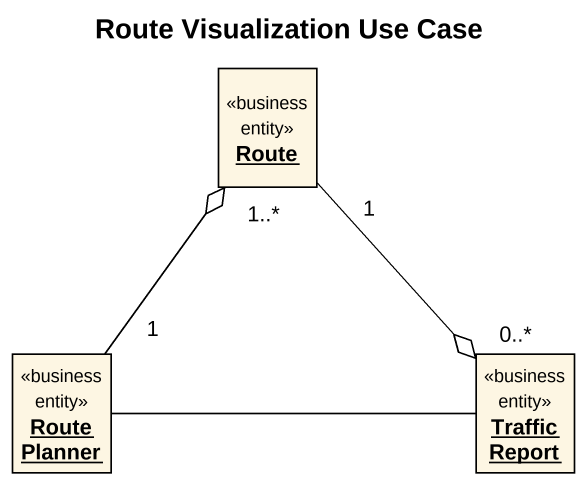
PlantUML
@startuml
title Route Visualization Use Case
hide circle
hide empty members
object Route <<business entity>>
object RoutePlanner <<business entity>>
object TrafficReport <<business entity>>
Route "1" --o "0..*" TrafficReport
RoutePlanner "1" -up-o "1..*" Route
RoutePlanner -right- TrafficReport
@enduml
